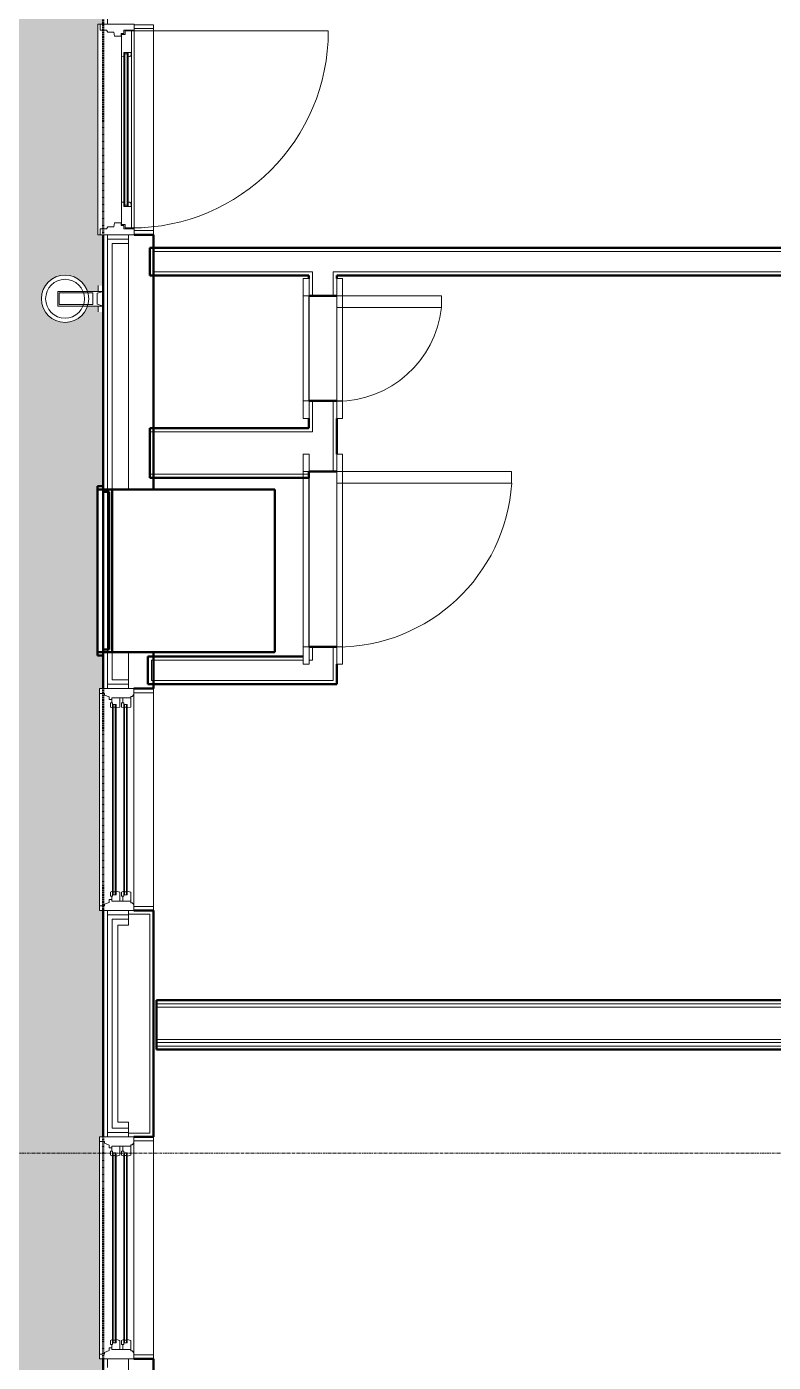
# Model space of a CAD drawing. Header units: inches. Extents: x -4218 to -1830, y 9767 to 12426.
# Drawn here: x -3845 to -3716.9, y 10780.4 to 11009.2 of the extents above; entities that cross this region are included whole.
import ezdxf

# ---------------------------------------------------------------- set-up
doc = ezdxf.new("R2010")
doc.units = ezdxf.units.IN
doc.header["$MEASUREMENT"] = 0
doc.linetypes.add('Dash 1_16_', pattern=[0.125, 0.0625, -0.0625])
doc.linetypes.add('Grid Line 1_2_', pattern=[0.875, 0.5, -0.125, 0.125, -0.125])
for name, color, linetype, lineweight in [('0-1', 7, 'Continuous', 5), ('0-2', 10, 'Continuous', 9), ('A-CLNG-PATT-1', 71, 'Continuous', 13), ('A-DOOR-1', 10, 'Continuous', 9), ('A-DOOR-2', 50, 'Continuous', 20), ('A-DOOR-4', 31, 'Continuous', 9), ('A-DOOR-6', 31, 'Continuous', 20), ('A-DOOR-FRAM', 31, 'Continuous', 9), ('A-DOOR-FRAM-1', 10, 'Continuous', 9), ('A-DOOR-FRAM-2', 252, 'Continuous', 9), ('A-DOOR-FRAM-4', 31, 'Continuous', 20), ('A-DOOR-GLAZ', 31, 'Continuous', 9), ('A-GENM', 5, 'Continuous', 9), ('A-GENM-6', 5, 'Continuous', 50), ('A-GLAZ-1', 151, 'Continuous', 9), ('A-GLAZ-2', 151, 'Continuous', 20), ('A-WALL-1', 7, 'Continuous', 50), ('A-WALL-2', 250, 'Continuous', 13), ('A-WALL-3', 10, 'Continuous', 9), ('A-WALL-4', 252, 'Continuous', 9), ('A-WALL-7', 113, 'Continuous', 9), ('A-WALL-8', 113, 'Continuous', 50), ('C-PROP-LINE-1', 91, 'Dash 1_16_', 50), ('E-LITE-EQPM', 33, 'Continuous', 9), ('I-WALL-1', 7, 'Continuous', 50), ('S-GRID-1', 1, 'Grid Line 1_2_', 9)]:
    doc.layers.add(name, color=color, linetype=linetype, lineweight=lineweight)

# ---------------------------------------------------------------- blocks, each defined once
blk = doc.blocks.new('SWING - SINGLE - FLUSH - 30_ x 80_ - MAGIC PAK DOOR - ACOUSTICAL SEAL-V114-BACKGROUND - RCP - 1ST FLOOR')
at = {"layer": 'A-DOOR-1'}
blk.add_arc((15, -2.38), 30.07, 180, 266.1859, dxfattribs=at)
at = {"layer": 'A-DOOR-2'}
for p, q in [((13, -2.38), (13, -32.37)), ((15, -2.38), (13, -2.38)), ((15, -2.38), (15, -32.37)), ((15, -32.37), (13, -32.37))]:
    blk.add_line(p, q, dxfattribs=at)
at = {"layer": 'A-DOOR-FRAM-1'}
for p, q in [((-15, 3.37), (-18, 3.37)), ((-18, 3.37), (-18, 2.37)), ((-18, 2.37), (-15, 2.37)), ((-15, 3.37), (-15, 2.37)), ((13.95, 3.37), (-15, 3.37)), ((-15, 2.37), (13.95, 2.37)), ((18, 3.37), (15, 3.37)), ((15, 3.37), (15, 2.37)), ((15, 2.37), (18, 2.37)), ((18, 3.37), (18, 2.37)), ((-15, -2.38), (-18, -2.38)), ((-18, -3.38), (-18, -2.38)), ((-18, -3.38), (-15, -3.38)), ((-15, -3.38), (-15, -2.38)), ((15, -2.38), (-15, -2.38)), ((-15, -3.38), (15, -3.38)), ((18, -2.38), (15, -2.38)), ((15, -3.38), (15, -2.38)), ((15, -3.38), (18, -3.38)), ((18, -3.38), (18, -2.38))]:
    blk.add_line(p, q, dxfattribs=at)
at = {"layer": 'A-DOOR-FRAM-2'}
for p, q in [((14.98, 3.37), (13.95, 3.37)), ((13.95, 2.37), (15, 2.37))]:
    blk.add_line(p, q, dxfattribs=at)
blk = doc.blocks.new('SWING - SINGLE - FLUSH - 1-6 X 6-8 PASSAGE-3199409-BACKGROUND - RCP - 1ST FLOOR')
at = {"layer": 'A-DOOR-1'}
blk.add_arc((9, -2.38), 18.07, 180, 263.6442, dxfattribs=at)
at = {"layer": 'A-DOOR-2'}
for p, q in [((7, -2.38), (7, -20.33)), ((9, -2.38), (7, -2.38)), ((9, -2.38), (9, -20.33)), ((9, -20.33), (7, -20.33))]:
    blk.add_line(p, q, dxfattribs=at)
at = {"layer": 'A-DOOR-FRAM-1'}
for p, q in [((-9, 3.37), (-12, 3.37)), ((-12, 3.37), (-12, 2.37)), ((-12, 2.37), (-9, 2.37)), ((-9, 3.37), (-9, 2.37)), ((9, 3.37), (-9, 3.37)), ((-9, 2.37), (9, 2.37)), ((12, 3.37), (9, 3.37)), ((9, 3.37), (9, 2.37)), ((9, 2.37), (12, 2.37)), ((12, 3.37), (12, 2.37)), ((-9, -2.38), (-12, -2.38)), ((-12, -3.38), (-12, -2.38)), ((-12, -3.38), (-9, -3.38)), ((-9, -3.38), (-9, -2.38)), ((9, -2.38), (-9, -2.38)), ((-9, -3.38), (9, -3.38)), ((12, -2.38), (9, -2.38)), ((9, -3.38), (9, -2.38)), ((9, -3.38), (12, -3.38)), ((12, -3.38), (12, -2.38))]:
    blk.add_line(p, q, dxfattribs=at)
blk = doc.blocks.new('CTR - 1st Phase - Unit Layouts_rvt-1-BACKGROUND - RCP - 1ST FLOOR')
at = {"layer": 'A-WALL-1'}
for p, q in [((-3823.82, 10970.71), (-3823.82, 10971.33)), ((-3823.82, 10971.33), (-3685.5, 10971.33)), ((-3823.82, 10967.21), (-3823.82, 10970.71)), ((-3823.82, 10966.58), (-3823.82, 10967.21)), ((-3796.55, 10966.58), (-3823.82, 10966.58)), ((-3796.55, 10966.08), (-3796.55, 10966.58)), ((-3685.5, 10966.58), (-3791.8, 10966.58)), ((-3791.8, 10966.58), (-3791.8, 10966.08)), ((-3791.8, 10963.08), (-3796.55, 10963.08)), ((-3796.55, 10945.08), (-3791.8, 10945.08)), ((-3796.55, 10940.43), (-3796.55, 10942.08)), ((-3791.8, 10942.08), (-3791.8, 10935.98)), ((-3791.8, 10932.98), (-3796.55, 10932.98)), ((-3796.55, 10902.98), (-3791.8, 10902.98)), ((-3824.17, 10900.66), (-3824.17, 10901.28)), ((-3824.17, 10901.28), (-3797.55, 10901.28)), ((-3824.17, 10897.16), (-3824.17, 10900.66)), ((-3791.8, 10899.98), (-3791.8, 10897.16)), ((-3824.17, 10896.53), (-3824.17, 10897.16)), ((-3791.8, 10897.16), (-3791.8, 10896.53)), ((-3791.8, 10896.53), (-3824.17, 10896.53))]:
    blk.add_line(p, q, dxfattribs=at)
at = {"layer": 'A-WALL-2'}
for p, q in [((-3823.2, 10967.21), (-3823.2, 10970.71)), ((-3823.2, 10970.71), (-3682.5, 10970.71)), ((-3823.2, 10967.21), (-3795.92, 10967.21)), ((-3795.92, 10966.58), (-3795.92, 10967.21)), ((-3795.92, 10963.08), (-3795.92, 10966.58)), ((-3792.42, 10967.21), (-3682.5, 10967.21)), ((-3792.42, 10966.58), (-3792.42, 10967.21)), ((-3792.42, 10963.08), (-3792.42, 10966.58)), ((-3795.92, 10939.8), (-3795.92, 10945.08)), ((-3792.42, 10932.98), (-3792.42, 10945.08)), ((-3796.55, 10939.8), (-3823.82, 10939.8)), ((-3795.92, 10939.8), (-3796.55, 10939.8)), ((-3796.55, 10932.55), (-3823.82, 10932.55)), ((-3795.92, 10901.28), (-3795.92, 10902.98)), ((-3792.42, 10901.28), (-3792.42, 10902.98)), ((-3823.55, 10897.16), (-3823.55, 10900.66)), ((-3823.55, 10900.66), (-3797.55, 10900.66)), ((-3796.55, 10900.66), (-3795.92, 10900.66)), ((-3795.92, 10900.66), (-3795.92, 10901.28)), ((-3792.42, 10900.66), (-3792.42, 10901.28)), ((-3792.42, 10897.16), (-3792.42, 10900.66)), ((-3823.55, 10897.16), (-3792.42, 10897.16))]:
    blk.add_line(p, q, dxfattribs=at)
at = {"layer": 'A-WALL-3'}
for p, q in [((-3796.55, 10963.08), (-3796.55, 10945.08)), ((-3791.8, 10945.08), (-3791.8, 10963.08)), ((-3796.55, 10931.93), (-3796.55, 10902.98)), ((-3791.8, 10902.98), (-3791.8, 10932.98))]:
    blk.add_line(p, q, dxfattribs=at)
at = {"layer": 'A-WALL-4'}
for p, q in [((-3791.8, 10963.08), (-3796.55, 10963.08)), ((-3791.8, 10945.08), (-3796.55, 10945.08)), ((-3791.8, 10932.98), (-3796.55, 10932.98)), ((-3796.55, 10932.98), (-3796.55, 10931.93)), ((-3791.8, 10902.98), (-3796.55, 10902.98))]:
    blk.add_line(p, q, dxfattribs=at)
at = {"layer": 'I-WALL-1'}
for p, q in [((-3823.82, 10940.43), (-3796.55, 10940.43)), ((-3823.82, 10931.93), (-3823.82, 10940.43)), ((-3796.55, 10931.93), (-3823.82, 10931.93)), ((-3796.55, 10932.98), (-3796.55, 10931.93))]:
    blk.add_line(p, q, dxfattribs=at)
at = {"layer": '0-2', "rotation": 90.00000000001396}
for name, p in [('SWING - SINGLE - FLUSH - 1-6 X 6-8 PASSAGE-3199409-BACKGROUND - RCP - 1ST FLOOR', (-3794.17, 10954.08)), ('SWING - SINGLE - FLUSH - 30_ x 80_ - MAGIC PAK DOOR - ACOUSTICAL SEAL-V114-BACKGROUND - RCP - 1ST FLOOR', (-3794.17, 10917.98))]:
    blk.add_blockref(name, p, dxfattribs=at)
blk = doc.blocks.new('CTR - 1st Phase - Common Walls_rvt-1-BACKGROUND - RCP - 1ST FLOOR')
at = {"layer": 'A-WALL-2'}
for p, q in [((-3822.72, 10841.81), (-3487.3, 10841.81)), ((-3822.72, 10841.19), (-3487.3, 10841.19)), ((-3822.72, 10835.69), (-3487.3, 10835.69)), ((-3822.72, 10835.19), (-3487.3, 10835.19)), ((-3822.72, 10834.56), (-3487.3, 10834.56))]:
    blk.add_line(p, q, dxfattribs=at)
at = {"layer": 'I-WALL-1'}
for p, q in [((-3822.72, 10833.94), (-3822.72, 10842.44)), ((-3822.72, 10842.44), (-3487.3, 10842.44)), ((-3487.3, 10833.94), (-3822.72, 10833.94))]:
    blk.add_line(p, q, dxfattribs=at)
blk = doc.blocks.new('Window-Double_Hung-Andersen-400_Series-Tilt_Wash - DOUBLE HUNG - COTTAGE - 1ST FLOOR-V133-BACKGROUND - RCP - 1ST FLOOR')
at = {"layer": 'A-GLAZ-1'}
for p, q in [((-16.29, 2.62), (-15.7, 2.62)), ((-15.82, 2.62), (-15.82, 2.25)), ((-15.7, 2.75), (15.7, 2.75)), ((-15.7, 2.62), (15.7, 2.62)), ((16.29, 2.62), (15.7, 2.62)), ((15.82, 2.62), (15.82, 2.25)), ((-16.29, 2.25), (-15.7, 2.25)), ((-16.29, 0.69), (-15.7, 0.69)), ((-16.29, 0.31), (-15.7, 0.31)), ((-15.82, 0.69), (-15.82, 0.31)), ((-15.7, 2.25), (15.7, 2.25)), ((-15.7, 2.12), (15.7, 2.12)), ((-15.7, 0.81), (15.7, 0.81)), ((-15.7, 0.69), (15.7, 0.69)), ((-15.7, 0.31), (15.7, 0.31)), ((-15.7, 0.19), (15.7, 0.19)), ((16.29, 2.25), (15.7, 2.25)), ((16.29, 0.69), (15.7, 0.69)), ((16.29, 0.31), (15.7, 0.31)), ((15.82, 0.69), (15.82, 0.31)), ((18.95, -0.94), (-18.95, -0.94)), ((-18.95, -0.94), (-18.95, -4.31)), ((-18.32, -0.94), (-18.32, -4.31)), ((18.32, -0.94), (18.32, -4.31)), ((18.95, -4.31), (18.95, -0.94)), ((-18.95, -4.31), (18.95, -4.31))]:
    blk.add_line(p, q, dxfattribs=at)
at = {"layer": 'A-GLAZ-2'}
for p, q in [((19.01, 4.94), (-19.01, 4.94)), ((-19.01, 4.94), (-19.01, -0.94)), ((-18.2, 4.94), (-18.2, 4.12)), ((18.2, 4.94), (18.2, 4.12)), ((19.01, -0.94), (19.01, 4.94)), ((-19.01, 3.56), (-20.51, 3.56)), ((-18.2, 4.12), (-17.92, 4.12)), ((-17.92, 4.12), (-17.61, 3.31)), ((-17.61, 3.31), (-17.14, 3.31)), ((-17.42, 2.87), (-16.57, 2.87)), ((-17.42, 2.87), (-17.42, -0.44)), ((-17.14, 3.31), (-17.14, 2.87)), ((-15.86, 3.09), (-16.57, 3.09)), ((-16.57, 2.75), (-16.57, 3.09)), ((-15.7, 2.75), (-16.57, 2.75)), ((-16.29, 2.75), (-16.29, 2.12)), ((-15.86, 3.09), (-15.7, 2.75)), ((15.86, 3.09), (15.7, 2.75)), ((15.7, 2.75), (16.57, 2.75)), ((15.86, 3.09), (16.57, 3.09)), ((16.29, 2.75), (16.29, 2.12)), ((16.57, 2.75), (16.57, 3.09)), ((17.42, 2.87), (16.57, 2.87)), ((17.14, 3.31), (17.14, 2.87)), ((17.61, 3.31), (17.14, 3.31)), ((17.42, 2.87), (17.42, -0.44)), ((17.92, 4.12), (17.61, 3.31)), ((18.2, 4.12), (17.92, 4.12)), ((19.01, 3.56), (20.51, 3.56)), ((-17.42, 1.5), (-15.86, 1.5)), ((-17.42, 0.94), (-16.57, 0.94)), ((-15.86, 1.16), (-16.57, 1.16)), ((-16.57, 0.81), (-16.57, 1.16)), ((-15.7, 0.81), (-16.57, 0.81)), ((-15.7, 2.12), (-16.29, 2.12)), ((-16.29, 0.81), (-16.29, 0.19)), ((-15.7, 0.19), (-16.29, 0.19)), ((-15.86, 1.5), (-15.7, 2.12)), ((-15.86, 1.16), (-15.7, 0.81)), ((-15.86, -0.44), (-15.7, 0.19)), ((15.7, 2.12), (16.29, 2.12)), ((15.86, 1.5), (15.7, 2.12)), ((15.86, 1.16), (15.7, 0.81)), ((15.7, 0.81), (16.57, 0.81)), ((15.7, 0.19), (16.29, 0.19)), ((15.86, -0.44), (15.7, 0.19)), ((17.42, 1.5), (15.86, 1.5)), ((15.86, 1.16), (16.57, 1.16)), ((16.29, 0.81), (16.29, 0.19)), ((16.57, 0.81), (16.57, 1.16)), ((17.42, 0.94), (16.57, 0.94)), ((-19.01, -0.94), (19.01, -0.94)), ((-17.67, -0.66), (-18, -0.94)), ((-17.67, -0.66), (-17.67, -0.44)), ((-17.67, -0.44), (-15.86, -0.44)), ((17.67, -0.44), (15.86, -0.44)), ((17.67, -0.66), (17.67, -0.44)), ((17.67, -0.66), (18, -0.94))]:
    blk.add_line(p, q, dxfattribs=at)
blk = doc.blocks.new('VISA-OW2400-02-SASS - OW2400-L30K-MVOLT-V149-BACKGROUND - RCP - 1ST FLOOR')
at = {"layer": 'E-LITE-EQPM'}
for p, q in [((-3839.6, 10963.84), (-3831.82, 10963.84)), ((-3839.6, 10961.34), (-3839.6, 10963.84)), ((-3833.6, 10963.59), (-3839.38, 10963.59)), ((-3839.38, 10963.59), (-3839.38, 10961.59)), ((-3833.6, 10961.59), (-3833.6, 10963.59)), ((-3832.89, 10963.54), (-3831.82, 10963.84)), ((-3832.89, 10961.64), (-3832.89, 10963.54)), ((-3832.69, 10964.84), (-3832.69, 10963.85)), ((-3831.89, 10963.85), (-3831.89, 10964.84)), ((-3831.82, 10963.84), (-3831.82, 10961.34)), ((-3831.82, 10961.34), (-3839.6, 10961.34)), ((-3839.38, 10961.59), (-3833.6, 10961.59)), ((-3831.82, 10961.34), (-3832.89, 10961.64)), ((-3832.69, 10961.33), (-3832.69, 10960.34)), ((-3831.89, 10960.34), (-3831.89, 10961.33))]:
    blk.add_line(p, q, dxfattribs=at)
for radius, start, end in [(4.06, 0, 180), (3.33, 0, 180), (4.06, 180, 0), (3.33, 180, 0)]:
    blk.add_arc((-3838.38, 10962.59), radius, start, end, dxfattribs=at)
blk = doc.blocks.new('Door-Inswing-Andersen-400_Series-Single - 3_ 0-1_8_ x 7_ 11 1_2_ - 1ST FLOOR-2896373-BACKGROUND - RCP - 1ST FLOOR')
at = {"layer": 'A-DOOR-4'}
blk.add_line((16.87, -0.53), (16.87, -34.28), dxfattribs=at)
blk.add_arc((16.87, -0.53), 33.75, 180, 270, dxfattribs=at)
at = {"layer": 'A-DOOR-6'}
for p, q in [((-16.26, 0.54), (-16.87, 0.53)), ((-16.87, 0.53), (-16.87, -0.53)), ((-16.26, 1.19), (-16.26, 0.54)), ((-16.26, 1.19), (-12.44, 1.19)), ((-13.19, 0.78), (-12.44, 0.78)), ((-13.19, -0.53), (-13.19, 0.78)), ((-12.44, 0.03), (-13.19, 0.03)), ((-12.44, 0.87), (-12.47, 1.19)), ((12.44, 1.19), (-12.44, 1.19)), ((-12.44, 0.78), (-12.44, 0.87)), ((-12.44, -0.03), (-12.44, 0.03)), ((16.26, 1.19), (12.44, 1.19)), ((12.44, 0.87), (12.47, 1.19)), ((12.44, 0.78), (12.44, 0.87)), ((13.19, 0.78), (12.44, 0.78)), ((12.44, 0.03), (13.19, 0.03)), ((12.44, -0.03), (12.44, 0.03)), ((13.19, -0.53), (13.19, 0.78)), ((16.26, 1.19), (16.26, 0.54)), ((16.26, 0.54), (16.87, 0.53)), ((16.87, 0.53), (16.87, -0.53)), ((-16.87, -0.53), (-12.44, -0.53)), ((-13.19, -0.47), (-12.67, -0.47)), ((-13.19, -0.53), (-13.19, -0.47)), ((-12.67, -0.47), (-12.47, -0.22)), ((-12.47, -0.22), (-12.44, -0.03)), ((12.44, -0.53), (-12.44, -0.53)), ((12.47, -0.22), (12.44, -0.03)), ((16.87, -0.53), (12.44, -0.53)), ((12.67, -0.47), (12.47, -0.22)), ((13.19, -0.47), (12.67, -0.47)), ((13.19, -0.53), (13.19, -0.47))]:
    blk.add_line(p, q, dxfattribs=at)
at = {"layer": 'A-DOOR-FRAM'}
for p, q in [((-17.31, -1), (-17.94, -1)), ((-17.94, -1), (-17.94, -4.31)), ((-17.31, -4.31), (-17.31, -1)), ((17.94, -1), (17.31, -1)), ((17.31, -1), (17.31, -4.31)), ((17.94, -4.31), (17.94, -1)), ((-17.94, -4.31), (-17.31, -4.31)), ((17.31, -4.31), (17.94, -4.31))]:
    blk.add_line(p, q, dxfattribs=at)
at = {"layer": 'A-DOOR-FRAM-4'}
for p, q in [((18.06, 5.22), (-18.06, 5.22)), ((-18.06, 5.22), (-18.06, -1)), ((-18.06, 4.87), (-18.06, -1)), ((-18.06, 4.87), (-17.03, 4.87)), ((-17.03, 3.75), (-17.03, 4.87)), ((17.03, 3.75), (17.03, 4.87)), ((18.06, 4.87), (17.03, 4.87)), ((18.06, -1), (18.06, 5.22)), ((18.06, 4.87), (18.06, -1)), ((-19.69, 3.56), (-18.06, 3.56)), ((-16.69, 3.51), (-17.03, 3.75)), ((-16.69, 2.51), (-16.69, 3.51)), ((-16, 2.36), (-16.69, 2.51)), ((-16, 1.22), (-16, 2.36)), ((16, 2.36), (16.69, 2.51)), ((16, 1.22), (16, 2.36)), ((16.69, 3.51), (17.03, 3.75)), ((16.69, 2.51), (16.69, 3.51)), ((19.69, 3.56), (18.06, 3.56)), ((-17.03, 0.78), (-16.45, 0.78)), ((-17.03, -1), (-17.03, 0.78)), ((-16.45, 0.78), (-16.45, 1.22)), ((-16.45, 1.22), (-16, 1.22)), ((16.45, 1.22), (16, 1.22)), ((16.45, 0.78), (16.45, 1.22)), ((17.03, 0.78), (16.45, 0.78)), ((17.03, -1), (17.03, 0.78)), ((-17.69, -1), (-18.06, -1)), ((-18.06, -1), (-17.03, -1)), ((-18.06, -1), (18.06, -1)), ((18.06, -1), (17.03, -1))]:
    blk.add_line(p, q, dxfattribs=at)
at = {"layer": 'A-DOOR-GLAZ'}
for p, q in [((-12.44, 0.62), (-13.19, 0.62)), ((-13.19, 0.19), (-12.44, 0.19)), ((-12.98, 0.62), (-12.98, 0.19)), ((12.44, 0.78), (-12.44, 0.78)), ((12.44, 0.62), (-12.44, 0.62)), ((12.44, 0.19), (-12.44, 0.19)), ((12.44, 0.03), (-12.44, 0.03)), ((12.44, 0.62), (13.19, 0.62)), ((13.19, 0.19), (12.44, 0.19)), ((12.98, 0.62), (12.98, 0.19))]:
    blk.add_line(p, q, dxfattribs=at)
blk = doc.blocks.new('V-Series_EWC4_SPVU_RFA_2015 - 1ST FLOOR-2484708-BACKGROUND - RCP - 1ST FLOOR')
at = {"layer": 'A-GENM-6'}
for p, q in [((-3132.33, 12090.69), (-3131.77, 12090.69)), ((-3132.33, 12089.69), (-3132.33, 12090.69)), ((-3131.77, 12089.69), (-3132.33, 12089.69)), ((-3131.77, 12090.69), (-3103.89, 12090.69)), ((-3131.77, 12089.69), (-3131.77, 12090.69)), ((-3131.77, 12090.69), (-3131.77, 12089.69)), ((-3103.89, 12089.69), (-3131.77, 12089.69)), ((-3131.77, 12060.25), (-3131.77, 12089.69)), ((-3131.77, 12089.69), (-3131.33, 12089.69)), ((-3131.33, 12088.69), (-3131.33, 12089.69)), ((-3131.33, 12089.69), (-3130.83, 12089.69)), ((-3131.33, 12089.69), (-3131.33, 12088.69)), ((-3130.83, 12089.69), (-3104.83, 12089.69)), ((-3104.83, 12089.69), (-3104.33, 12089.69)), ((-3104.33, 12089.69), (-3104.33, 12088.69)), ((-3104.33, 12088.69), (-3104.33, 12089.69)), ((-3104.33, 12089.69), (-3103.89, 12089.69)), ((-3103.89, 12090.69), (-3103.89, 12089.69)), ((-3103.89, 12090.69), (-3103.33, 12090.69)), ((-3103.89, 12089.69), (-3103.89, 12090.69)), ((-3103.33, 12089.69), (-3103.89, 12089.69)), ((-3103.89, 12089.69), (-3103.89, 12060.25)), ((-3103.33, 12090.69), (-3103.33, 12089.69)), ((-3130.83, 12088.69), (-3131.33, 12088.69)), ((-3131.33, 12088.69), (-3104.33, 12088.69)), ((-3104.83, 12088.69), (-3130.83, 12088.69)), ((-3104.33, 12088.69), (-3104.83, 12088.69)), ((-3103.89, 12060.25), (-3131.77, 12060.25))]:
    blk.add_line(p, q, dxfattribs=at)
blk = doc.blocks.new('Family - ___-2835903-BACKGROUND - RCP - 1ST FLOOR')
at = {"layer": 'C-PROP-LINE-1'}
blk.add_line((-3831.82, 10009.09), (-3831.82, 12089.69), dxfattribs=at)

msp = doc.modelspace()

# ---------------------------------------------------------------- hatches: boundary and pattern name
at = {"layer": 'A-CLNG-PATT-1'}
h = msp.add_hatch(dxfattribs=at)
h.set_pattern_fill('FP_7', color=256, style=0, pattern_type=2)
h.set_pattern_definition([(90, (-2963.524, 11049.389), (4, -2e-16), []), (0, (-2963.524, 11049.389), (8, -8), [4, -28]), (0, (-2959.524, 11065.389), (8, -8), [4, -28])])
h.paths.add_polyline_path([(-3860.47, 9980.44), (-3831.82, 10009.09), (-3831.82, 10051.37), (-3832.45, 10051.37), (-3832.45, 10089.39), (-3831.82, 10089.39), (-3831.82, 10127.98), (-3832.45, 10127.98), (-3832.45, 10166), (-3831.82, 10166), (-3831.82, 10167.33), (-3832.73, 10167.33), (-3832.73, 10203.45), (-3831.82, 10203.45), (-3831.82, 10213.15), (-3831.89, 10213.15), (-3831.89, 10212.15), (-3832.69, 10212.15), (-3832.69, 10213.15), (-3834.54, 10213.15), (-3834.57, 10213.01), (-3835.27, 10211.79), (-3836.35, 10210.89), (-3837.8, 10210.41), (-3839.08, 10210.41), (-3840.41, 10210.89), (-3841.51, 10211.83), (-3842.19, 10213.01), (-3842.44, 10214.4), (-3842.19, 10215.79), (-3841.71, 10216.69), (-3860.47, 10216.69), (-3860.47, 9983.19)], flags=0)
h.paths.add_polyline_path([(-2067.8, 9980.44), (-2067.8, 10851.14), (-2096.45, 10822.49), (-2096.45, 10780.21), (-2096.2, 10780.21), (-2096.2, 10742.19), (-2096.45, 10742.19), (-2096.45, 10703.41), (-2096.2, 10703.41), (-2096.2, 10665.39), (-2096.45, 10665.39), (-2096.45, 10665.01), (-2096.2, 10665.01), (-2096.2, 10626.99), (-2096.45, 10626.99), (-2096.45, 10571.43), (-2095.82, 10571.43), (-2095.82, 10542.43), (-2096.45, 10542.43), (-2096.45, 10511.41), (-2096.2, 10511.41), (-2096.2, 10473.39), (-2096.45, 10473.39), (-2096.45, 10396.21), (-2096.2, 10396.21), (-2096.2, 10358.19), (-2096.45, 10358.19), (-2096.45, 10357.81), (-2096.2, 10357.81), (-2096.2, 10319.79), (-2096.45, 10319.79), (-2096.45, 10290.15), (-2095.82, 10290.15), (-2095.82, 10261.15), (-2096.45, 10261.15), (-2096.45, 10204.21), (-2096.2, 10204.21), (-2096.2, 10166.19), (-2096.45, 10166.19), (-2096.45, 10165.81), (-2096.2, 10165.81), (-2096.2, 10127.79), (-2096.45, 10127.79), (-2096.45, 10127.41), (-2096.2, 10127.41), (-2096.2, 10089.39), (-2096.45, 10089.39), (-2096.45, 10009.09), (-2069.32, 9981.96)], flags=0)
h.paths.add_polyline_path([(-3831.89, 10215.65), (-3831.82, 10215.65), (-3831.82, 10242.99), (-3832.45, 10242.99), (-3832.45, 10281.01), (-3831.82, 10281.01), (-3831.82, 10362.63), (-3832.82, 10362.63), (-3832.82, 10391.63), (-3831.82, 10391.63), (-3831.82, 10434.99), (-3832.45, 10434.99), (-3832.45, 10473.01), (-3831.82, 10473.01), (-3831.82, 10473.77), (-3832.45, 10473.77), (-3832.45, 10511.79), (-3831.82, 10511.79), (-3831.82, 10569.59), (-3831.89, 10569.59), (-3831.89, 10568.59), (-3832.69, 10568.59), (-3832.69, 10569.59), (-3834.54, 10569.59), (-3834.57, 10569.45), (-3835.27, 10568.23), (-3836.35, 10567.33), (-3837.8, 10566.84), (-3839.08, 10566.84), (-3840.41, 10567.33), (-3841.51, 10568.27), (-3842.19, 10569.45), (-3842.44, 10570.84), (-3842.19, 10572.23), (-3841.49, 10573.45), (-3840.41, 10574.35), (-3838.96, 10574.83), (-3837.68, 10574.83), (-3836.35, 10574.35), (-3835.25, 10573.41), (-3834.57, 10572.23), (-3834.54, 10572.09), (-3832.69, 10572.09), (-3832.69, 10573.09), (-3831.89, 10573.09), (-3831.89, 10572.09), (-3831.82, 10572.09), (-3831.82, 10588.78), (-3832.45, 10588.78), (-3832.45, 10626.8), (-3831.82, 10626.8), (-3831.82, 10627.18), (-3832.45, 10627.18), (-3832.45, 10665.2), (-3831.82, 10665.2), (-3831.82, 10745.63), (-3832.82, 10745.63), (-3832.82, 10774.63), (-3831.82, 10774.63), (-3831.82, 10780.97), (-3832.45, 10780.97), (-3832.45, 10818.99), (-3831.82, 10818.99), (-3831.82, 10857.77), (-3832.45, 10857.77), (-3832.45, 10895.79), (-3831.82, 10895.79), (-3831.82, 10901.49), (-3832.82, 10901.49), (-3832.82, 10930.49), (-3831.82, 10930.49), (-3831.82, 10961.34), (-3831.89, 10961.34), (-3831.89, 10960.34), (-3832.69, 10960.34), (-3832.69, 10961.34), (-3834.54, 10961.34), (-3834.57, 10961.2), (-3835.27, 10959.98), (-3836.35, 10959.08), (-3837.8, 10958.59), (-3839.08, 10958.59), (-3840.47, 10959.13), (-3841.51, 10960.02), (-3842.19, 10961.2), (-3842.44, 10962.59), (-3842.14, 10964.06), (-3841.49, 10965.2), (-3840.41, 10966.1), (-3838.96, 10966.58), (-3837.68, 10966.58), (-3836.35, 10966.1), (-3835.25, 10965.16), (-3834.57, 10963.98), (-3834.54, 10963.84), (-3832.69, 10963.84), (-3832.69, 10964.84), (-3831.89, 10964.84), (-3831.89, 10963.84), (-3831.82, 10963.84), (-3831.82, 10973.54), (-3832.73, 10973.54), (-3832.73, 11009.66), (-3831.82, 11009.66), (-3831.82, 11011.18), (-3832.45, 11011.18), (-3832.45, 11049.2), (-3831.82, 11049.2), (-3831.82, 11049.58), (-3832.45, 11049.58), (-3832.45, 11087.6), (-3831.82, 11087.6), (-3831.82, 11403.73), (-3831.89, 11403.73), (-3831.89, 11402.73), (-3832.69, 11402.74), (-3832.69, 11403.73), (-3834.54, 11403.73), (-3834.57, 11403.6), (-3835.27, 11402.38), (-3836.35, 11401.47), (-3837.8, 11400.99), (-3839.08, 11400.99), (-3840.41, 11401.47), (-3841.51, 11402.42), (-3842.19, 11403.6), (-3842.44, 11404.98), (-3842.19, 11406.37), (-3841.39, 11407.67), (-3840.41, 11408.5), (-3838.96, 11408.98), (-3837.68, 11408.98), (-3836.35, 11408.5), (-3835.25, 11407.55), (-3834.57, 11406.37), (-3834.54, 11406.23), (-3832.69, 11406.23), (-3832.69, 11407.23), (-3831.89, 11407.23), (-3831.89, 11406.23), (-3831.82, 11406.23), (-3831.82, 11433.64), (-3860.47, 11433.64), (-3860.47, 11013.86), (-3833.89, 11013.86), (-3833.89, 11013.11), (-3860.47, 11013.11), (-3860.47, 10217.44), (-3840.93, 10217.48), (-3840.41, 10217.92), (-3838.96, 10218.4), (-3837.68, 10218.4), (-3836.35, 10217.92), (-3835.79, 10217.44), (-3833.32, 10217.44), (-3833.32, 10216.69), (-3835.09, 10216.69), (-3834.57, 10215.79), (-3834.54, 10215.65), (-3832.69, 10215.65), (-3832.69, 10216.65), (-3831.89, 10216.65), (-3831.89, 10215.99)], flags=0)
h.paths.add_polyline_path([(-2067.8, 11247.64), (-2067.8, 12118.34), (-2096.45, 12089.69), (-2096.45, 11970.8), (-2096.2, 11970.8), (-2096.2, 11932.78), (-2096.45, 11932.78), (-2096.45, 11932.4), (-2096.2, 11932.4), (-2096.2, 11894.38), (-2096.45, 11894.38), (-2096.45, 11840.75), (-2095.82, 11840.75), (-2095.82, 11811.75), (-2096.45, 11811.75), (-2096.45, 11778.8), (-2096.2, 11778.8), (-2096.2, 11740.78), (-2096.45, 11740.78), (-2096.45, 11740.4), (-2096.2, 11740.4), (-2096.2, 11702.38), (-2096.45, 11702.38), (-2096.45, 11663.6), (-2096.2, 11663.6), (-2096.2, 11625.58), (-2096.45, 11625.58), (-2096.45, 11557.35), (-2095.82, 11557.35), (-2095.82, 11528.35), (-2096.45, 11528.35), (-2096.45, 11471.79), (-2096.2, 11471.79), (-2096.2, 11433.77), (-2096.45, 11433.77), (-2096.45, 11433.39), (-2096.2, 11433.39), (-2096.2, 11395.37), (-2096.45, 11395.37), (-2096.45, 11356.4), (-2096.2, 11356.4), (-2096.2, 11318.38), (-2096.45, 11318.38), (-2096.45, 11276.29), (-2069.32, 11249.16)], flags=0)
h.paths.add_polyline_path([(-3854.12, 11548.34), (-3841.98, 11548.34), (-3841.49, 11549.18), (-3840.41, 11550.09), (-3838.96, 11550.57), (-3837.68, 11550.57), (-3836.35, 11550.09), (-3835.25, 11549.14), (-3834.78, 11548.34), (-3832.69, 11548.34), (-3832.69, 11548.83), (-3831.89, 11548.81), (-3831.89, 11548.34), (-3831.82, 11548.34), (-3831.82, 11775.74), (-3831.89, 11775.74), (-3831.89, 11774.74), (-3832.69, 11774.74), (-3832.69, 11775.74), (-3834.54, 11775.74), (-3834.57, 11775.6), (-3835.27, 11774.38), (-3836.35, 11773.48), (-3837.8, 11772.99), (-3839.08, 11772.99), (-3840.41, 11773.48), (-3841.51, 11774.42), (-3842.19, 11775.6), (-3842.44, 11776.99), (-3842.19, 11778.38), (-3841.49, 11779.6), (-3840.41, 11780.5), (-3838.96, 11780.98), (-3837.68, 11780.98), (-3836.35, 11780.5), (-3835.25, 11779.56), (-3834.57, 11778.38), (-3834.54, 11778.24), (-3832.69, 11778.24), (-3832.69, 11779.24), (-3831.89, 11779.24), (-3831.89, 11778.24), (-3831.82, 11778.24), (-3831.82, 11823.24), (-3860.47, 11823.24), (-3860.47, 11548.34)], flags=0)
h.paths.add_polyline_path([(-3860.47, 11824.99), (-3831.82, 11824.99), (-3831.82, 11933.34), (-3832.45, 11933.34), (-3832.45, 11971.36), (-3832.45, 11971.37), (-3832.45, 12009.39), (-3831.82, 12009.39), (-3831.82, 12032.24), (-3832.45, 12032.24), (-3832.45, 12070.27), (-3831.82, 12070.27), (-3831.82, 12089.69), (-3860.47, 12118.34), (-3860.47, 12085.69), (-3834.85, 12085.69), (-3834.85, 12084.94), (-3860.47, 12084.94), (-3860.47, 11826.64)], flags=0)

# ---------------------------------------------------------------- linework, layer by layer
at = {"layer": 'A-WALL-7'}
for p, q in [((-3823.2, 11008.91), (-3823.2, 10974.29)), ((-3831.07, 10972.79), (-3827.51, 10972.79)), ((-3831.07, 10896.54), (-3831.07, 10972.79)), ((-3827.51, 10929.93), (-3827.51, 10973.54)), ((-3823.2, 10973.66), (-3823.2, 10973.54)), ((-3830.32, 10972.04), (-3827.51, 10972.04)), ((-3830.32, 10929.93), (-3830.32, 10972.04)), ((-3830.32, 10897.29), (-3830.32, 10902.05)), ((-3827.51, 10895.79), (-3827.51, 10902.05)), ((-3827.51, 10897.29), (-3830.32, 10897.29)), ((-3827.51, 10896.54), (-3831.07, 10896.54)), ((-3823.2, 10895.79), (-3823.2, 10895.73)), ((-3831.07, 10857.02), (-3827.51, 10857.02)), ((-3831.07, 10819.74), (-3831.07, 10857.02)), ((-3830.32, 10856.27), (-3827.51, 10856.27)), ((-3830.32, 10820.49), (-3830.32, 10856.27)), ((-3827.51, 10857.77), (-3827.51, 10855.27)), ((-3827.51, 10857.14), (-3823.82, 10857.14)), ((-3823.82, 10857.14), (-3823.82, 10819.61)), ((-3823.2, 10857.77), (-3823.2, 10857.83)), ((-3829.32, 10855.27), (-3827.51, 10855.27)), ((-3829.32, 10821.49), (-3829.32, 10855.27)), ((-3827.51, 10821.49), (-3829.32, 10821.49)), ((-3827.51, 10821.49), (-3827.51, 10818.99)), ((-3827.51, 10819.74), (-3831.07, 10819.74)), ((-3827.51, 10820.49), (-3830.32, 10820.49)), ((-3823.82, 10819.61), (-3827.51, 10819.61)), ((-3823.2, 10818.93), (-3823.2, 10818.99)), ((-3827.51, 10774.06), (-3827.51, 10780.97)), ((-3823.2, 10781.03), (-3823.2, 10780.97))]:
    msp.add_line(p, q, dxfattribs=at)
at = {"layer": 'A-WALL-8'}
for p, q in [((-3831.82, 10895.79), (-3831.82, 10973.54)), ((-3826.51, 10973.54), (-3823.2, 10973.54)), ((-3823.2, 10973.54), (-3823.2, 10929.93)), ((-3823.2, 10929.93), (-3830.32, 10929.93)), ((-3830.32, 10929.93), (-3830.32, 10902.05)), ((-3830.32, 10902.05), (-3823.2, 10902.05)), ((-3823.2, 10902.05), (-3823.2, 10895.79)), ((-3823.2, 10895.79), (-3826.57, 10895.79)), ((-3831.82, 10818.99), (-3831.82, 10857.77)), ((-3826.57, 10857.77), (-3823.2, 10857.77)), ((-3823.2, 10857.77), (-3823.2, 10818.99)), ((-3823.2, 10818.99), (-3826.57, 10818.99)), ((-3831.82, 10665.2), (-3831.82, 10780.97)), ((-3826.57, 10780.97), (-3823.2, 10780.97)), ((-3823.2, 10780.97), (-3823.2, 10774.06))]:
    msp.add_line(p, q, dxfattribs=at)
at = {"layer": 'S-GRID-1'}
msp.add_line((-1830.2, 10816.19), (-4168.71, 10816.19), dxfattribs=at)

# ---------------------------------------------------------------- block references
at = {"layer": '0-1'}
for name in ['CTR - 1st Phase - Unit Layouts_rvt-1-BACKGROUND - RCP - 1ST FLOOR', 'CTR - 1st Phase - Common Walls_rvt-1-BACKGROUND - RCP - 1ST FLOOR']:
    msp.add_blockref(name, (0, 0), dxfattribs=at)
at = {"layer": 'A-DOOR-4', "rotation": 89.99999999999885}
msp.add_blockref('Door-Inswing-Andersen-400_Series-Single - 3_ 0-1_8_ x 7_ 11 1_2_ - 1ST FLOOR-2896373-BACKGROUND - RCP - 1ST FLOOR', (-3827.51, 10991.6), dxfattribs=at)
at = {"layer": 'A-GENM', "rotation": 89.99999999999994}
msp.add_blockref('V-Series_EWC4_SPVU_RFA_2015 - 1ST FLOOR-2484708-BACKGROUND - RCP - 1ST FLOOR', (8257.87, 14033.82), dxfattribs=at)
at = {"layer": 'A-GLAZ-1', "rotation": 89.99999999999885}
for p in [(-3827.51, 10876.78), (-3827.51, 10799.98)]:
    msp.add_blockref('Window-Double_Hung-Andersen-400_Series-Tilt_Wash - DOUBLE HUNG - COTTAGE - 1ST FLOOR-V133-BACKGROUND - RCP - 1ST FLOOR', p, dxfattribs=at)
at = {"layer": 'C-PROP-LINE-1'}
msp.add_blockref('Family - ___-2835903-BACKGROUND - RCP - 1ST FLOOR', (0, 0), dxfattribs=at)
at = {"layer": 'E-LITE-EQPM'}
msp.add_blockref('VISA-OW2400-02-SASS - OW2400-L30K-MVOLT-V149-BACKGROUND - RCP - 1ST FLOOR', (0, 0), dxfattribs=at)

doc.saveas('drawing.dxf')
